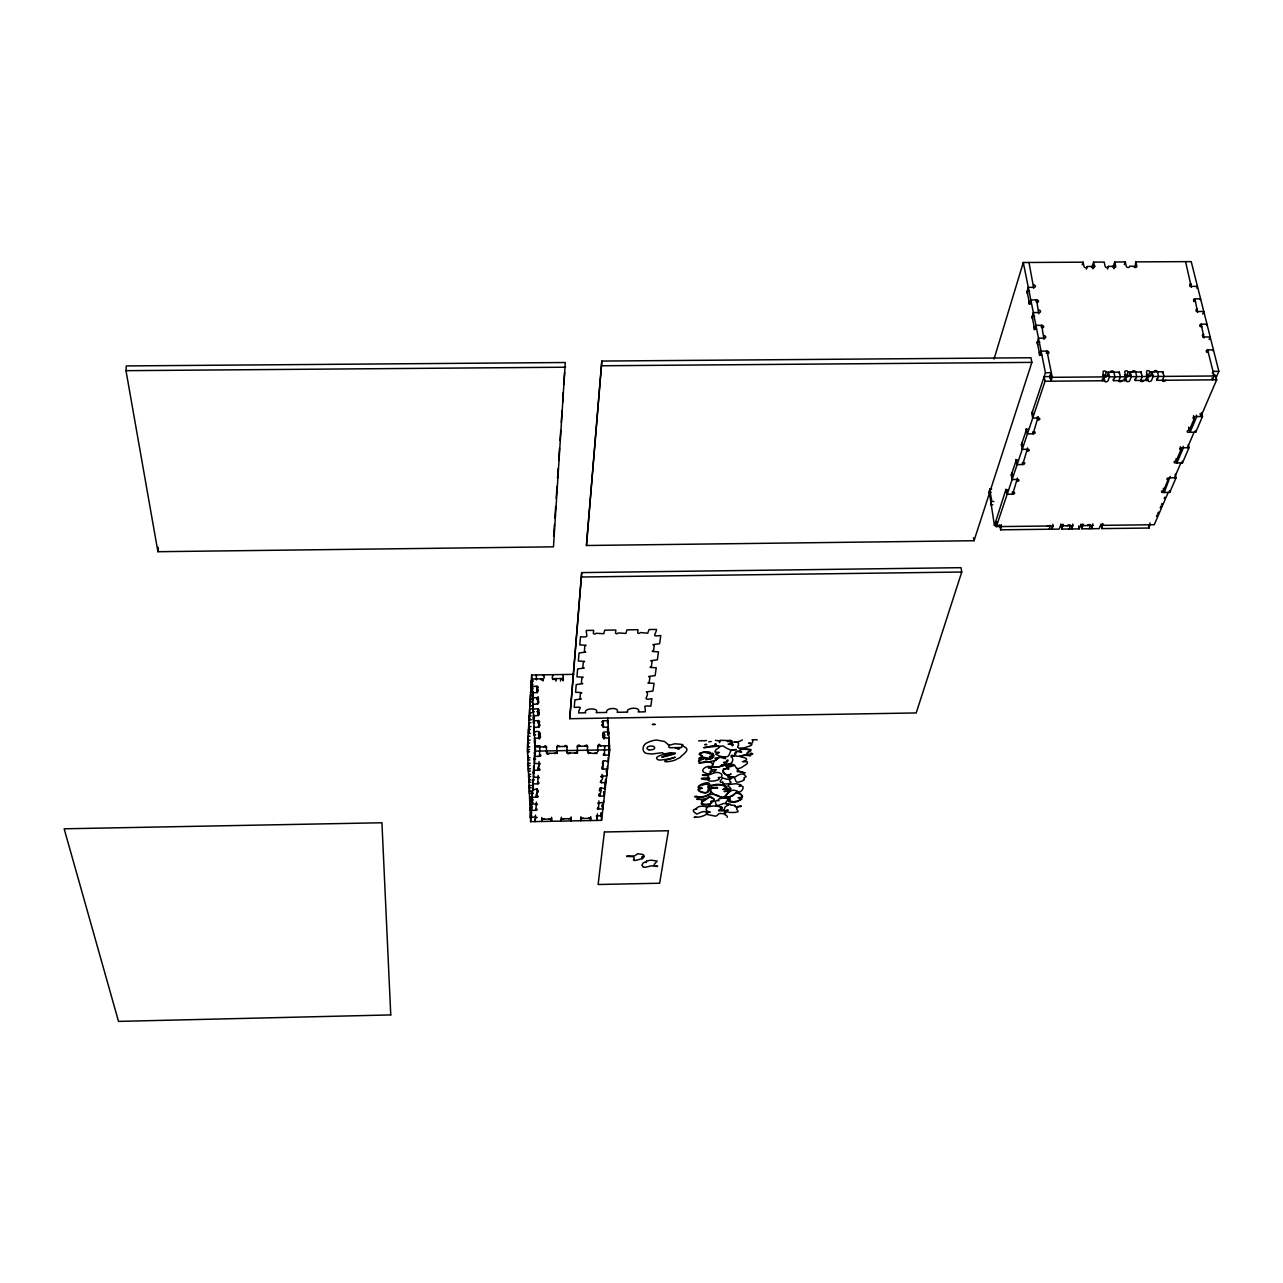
<?xml version="1.0" encoding="UTF-8"?>
<svg xmlns="http://www.w3.org/2000/svg" width="1283" height="1283" viewBox="0 0 1283 1283"><rect width="100%" height="100%" fill="white"/><g stroke="black" fill="none" stroke-linecap="round" stroke-linejoin="round"><path stroke-width="1.5" d="M580.108 746.113L578.97 744.958L577.462 745.68L577.398 752.896L577.318 751.325M530.873 811.594L530.97 816.886L536.839 817.351M543.767 746.866C548.803 741.51 543.928 757.804 549.365 753.426M588.175 818.362L590.645 817.913L590.517 820.543L590.421 818.811M534.289 757.916L534.386 763.401L540.255 763.69L539.052 764.7M559.613 746.53L557.688 745.375L556.822 747.572M602.641 721.688L603.074 726.755L603.347 724.254L601.647 724.783M603.379 733.395L603.491 735.031M528.949 727.958L529.029 726.547M531.515 685.764L531.499 684.256M531.691 798.571L531.803 803.896L537.529 804.216L536.326 805.115M528.163 741.558L528.227 739.986M529.751 714.294L529.831 712.755M530.585 700.261L530.665 698.69M584.92 746.161C589.891 740.772 585 757.259 590.356 752.64M608.735 740.612L609.024 738.126L603.106 737.773L604.101 735.881L603.7 738.366M602.497 804.537L602.465 806.365M564.408 746.514C569.427 741.157 564.392 757.515 569.877 753.025M600.604 745.888C597.108 739.249 597.525 755.527 597.782 750.972M528.404 765.406L528.355 763.273M530.392 810.279L530.36 808.098M554.192 753.41L556.886 753.329L556.87 746.514L567.15 746.465L567.07 747.396M757.211 740.066L756.232 739.682A26.959 13.888 -5.9 0 1 754.404 739.73L753.891 739.746M527.826 752.688L527.794 750.619M531.916 686.613L531.948 688.939L532.172 686.357M538.652 724.173C542.982 725.585 535.428 729.017 534.001 726.579L533.936 731.551M528.901 776.52L528.869 774.467L528.612 776.648L530.585 776.616M532.974 709.451L533.006 711.824L533.231 709.226C543.222 707.334 537.016 711.824 538.7 715.305M529.847 759.985L527.874 760.033L528.019 755.575M540.576 678.835C541.618 682.444 546.494 676.991 543.062 674.842L542.998 675.788M534.658 745.968L534.706 748.358M530.841 782.181L528.869 782.213L528.949 777.562M529.398 787.746L529.35 785.533M531.338 793.375L529.366 793.407L529.494 788.804M529.895 798.988L529.863 796.887L529.622 799.036L531.595 799.004M574.688 753.041L577.398 752.929L567.166 753.041L567.07 751.501M157.905 551.706L125.991 370.675L126.311 365.928L565.29 362.512L553.486 546.831L157.905 551.706L158.162 547.216M528.051 757.724L529.975 757.692M535.604 734.854L534.081 734.918L534.033 726.579M531.852 804.633L529.863 804.682L529.991 800.079L532.974 800.095M534.049 732.561L534.081 734.918L534.305 732.401C538.619 728.936 543.078 735.175 538.283 734.822M531.114 805.788L531.114 807.713M573.886 674.361L531.643 675.018L527.377 747.925L530.649 821.681L601.567 820.334L609.762 749.833L607.677 717.822M527.602 752.864L527.65 749.464L529.622 749.416M530.023 736.234L528.051 736.266L527.89 747.396L527.922 745.583M530.841 722.682L528.853 722.714L528.676 733.988L528.708 732.144M531.675 708.874L529.654 708.906L529.478 720.324L529.51 718.352M532.509 694.793L530.472 694.825L530.296 706.404L530.328 704.511M533.07 680.439L531.322 680.471L531.13 692.211M530.232 763.225L528.259 763.257L528.131 765.55L530.087 765.518M528.163 765.55L528.291 763.257M532.958 703.485L533.038 711.744L534.225 711.728M533.503 720.966L533.552 723.355L534.466 723.259M536.278 675.965L536.342 674.938L536.47 679.91M533.76 720.773L533.616 723.323L533.503 715C534.883 717.422 542.436 713.99 538.106 712.61M537.096 692.916L536.887 686.277L532.124 686.357M534.578 738.238L534.803 749.497L535.701 749.48M537.898 703.709C539.213 701.737 537.689 688.602 537.641 704.351M531.884 817.672L530.44 817.704L530.585 813.181M534.803 749.497L534.931 745.84L539.726 745.76L539.614 756.329L534.835 756.409L534.61 751.79L534.562 753.714M530.472 817.704L530.617 815.427L531.739 815.443M530.793 813.053L531.162 805.836M531.627 800.031L531.948 792.653L531.948 794.61M537.096 789.205C538.668 797.368 539.742 785.132 532.637 790.649L532.862 779.423L532.798 781.235M533.327 773.248L533.728 765.775L533.68 767.603M530.649 821.681L535.171 751.132L531.643 675.018M536.887 711.68L537.818 711.664L537.946 709.162M538.186 715.866L537.978 709.162M538.379 723.051C540.849 717.197 538.475 726.082 539.133 726.803M538.748 727.429L538.523 720.693L533.728 720.773M539.55 738.366L539.165 734.646L540.319 735.768M539.052 738.302L539.598 735.849L540.624 736.859L539.935 738.014L534.546 738.238M539.293 739.088L539.085 732.32L538.844 734.87L538.796 733.587M543.126 680.712L543.254 678.803L531.787 678.98L531.98 688.891L533.167 688.875M601.246 815.218L601.519 812.797M534.466 743.098L534.418 740.708L535.572 740.692M539.646 746.995L539.726 745.76M553.647 536.39L554.448 524.394M554.849 518.396L555.651 506.416M556.181 498.413L556.998 486.417M557.528 478.431L558.201 468.439M558.73 460.437L559.532 448.457M560.062 440.454L560.735 430.463M561.28 422.476L562.082 410.48M562.612 402.477L563.285 392.486M563.814 384.499L564.616 372.503M539.694 748.149L539.774 746.931M536.342 802.116L535.973 810.327L530.12 810.327L530.296 808.082L531.691 808.049M537.224 788.869L536.855 797.224L532.22 797.304L532.044 793.279L533.199 793.263M538.138 775.365L537.769 783.849L533.07 783.945L532.782 779.743L534.353 779.856M539.068 761.589L538.684 770.233L533.953 770.313L534.353 766.224M595.152 752.656C602.369 753.474 588.4 754.436 587.55 751.148M609.056 745.856L609.104 748.246M528.436 766.576L528.371 771.083L530.344 771.051M532.91 708.296L533.07 706.003M533.407 719.971L533.343 717.502L534.498 717.486M537.802 711.744L539.213 712.69M546.558 747.748L546.622 746.818L534.947 747.011M541.811 817.496L541.731 821.473L541.651 819.741M553.053 675.644L553.133 674.682C549.381 683.005 558.682 676.702 555.828 681.145M553.262 679.589L553.326 678.643L563.413 678.482L563.173 680.535M601.502 812.877L601.053 816.357M533.327 771.179L533.503 777.161L539.309 777.434L538.122 778.428M560.543 681.065L560.751 678.531L563.093 679.429M563.109 675.644L563.189 674.521L563.237 680.712M608.174 732.465L608.238 734.951L608.639 732.304C599.321 730.685 604.357 734.293 603.828 738.366M549.092 819.099L551.546 818.666L551.498 821.296L551.417 819.548M581.696 572.603L569.732 718.705L916.206 712.947L961.753 572.026L961.031 567.679L581.696 572.603L569.732 718.705M573.148 675.483L573.244 674.377L573.325 675.612M531.162 692.146L531.162 690.286M561.361 817.127L561.264 821.104L561.168 819.356M601.823 361.068L586.443 545.5L974.022 540.72L1031.885 362.383L1030.971 357.749L601.823 361.068L586.443 545.5M577.302 747.364L577.398 746.289L587.646 746.113L587.518 747.347M568.642 818.73L571.111 818.281L571.015 820.912L570.919 819.179M597.798 746.866L597.894 745.936L609.521 745.728L608.639 748.214M602.85 722.971L603.09 720.789L607.869 720.709L607.549 723.259L607.5 721.752M603.363 727.509L603.09 720.789M604.79 734.854C601.246 732.657 606.185 732.224 604.117 739.136M599.065 796.085L599.337 793.6M604.582 747.043L604.726 745.808L604.389 755.19L603.17 754.821L604.55 753.795M598.471 809.156L598.92 800.881M599.915 794.738C596.21 797.946 603.523 791.803 600.412 787.65M601.438 781.347C597.429 784.378 605.127 778.781 601.952 774.403M602.802 764.989C601.005 771.259 602.625 770.089 603.507 760.643M607.982 731.342L608.254 726.499C606.538 729.081 599.658 725.007 603.01 725.601M607.468 734.806L608.35 734.79L608.607 732.304M602.352 807.344L602.561 804.569M603.635 796.246L604.149 792.108M604.967 784.875L605.592 779.406M606.779 769.126L606.747 775.846L600.701 776.44L601.887 777.29M608.126 757.579L608.334 762.086C600.669 756.906 602.401 768.982 603.267 760.835M608.784 751.902L608.896 751.18M609.2 748.23L608.767 741.077M606.506 769.8L606.185 771.789M698.658 740.949L701.448 740.644M643.986 856.579L644.018 856.322A5.036 2.39 -4 0 0 643.248 854.863M669.229 744.621L668.844 747.235L670.031 747.764L681.578 747.444L682.829 744.381M536.807 817.544L535.524 818.073M603.539 735.015L602.401 735.624M990.107 491.501L989.883 488.791M713.123 745.856C715.738 745.102 718.993 746.69 722.121 746.064A1.748 0.898 -5.4 0 1 723.404 746.064C727.878 749.32 727.461 748.262 730.091 749.913A4.282 2.181 -5.5 0 0 731.535 749.897L736.33 749.609A11.306 5.709 -5.5 0 0 734.245 749.785C727.75 748.983 731.823 758.141 724.414 756.729A4.09 2.069 -5.4 0 1 722.987 756.762L721.254 756.457A12.814 6.463 -5.2 0 0 719.458 756.056L715.706 754.051L717.79 752.961M1029.062 301.361L1029.287 304.312L1030.81 299.933L1036.568 299.885A1.684 1.235 13.6 0 1 1038.476 301.136A1.684 1.235 13.6 0 1 1037.081 302.419M1034.146 326.716L1034.371 329.699L1035.91 325.353L1041.732 325.305A1.7 1.251 14 0 1 1043.64 326.572A1.7 1.251 14 0 1 1042.245 327.871M1039.31 352.472L1039.535 355.471L1041.106 351.157L1046.96 351.109A1.716 1.267 14.4 0 1 1048.885 352.408A1.716 1.267 14.4 0 1 1047.489 353.723M994.02 359.096L1023.289 262.502L1083.077 262.181L1084.023 266.495A1.668 1.203 14.1 0 0 1085.915 267.73A1.668 1.203 14.1 0 0 1087.278 266.479L1091.352 266.463A1.668 1.203 14.2 0 0 1093.244 267.682A1.668 1.203 14.2 0 0 1094.591 266.447L1093.629 262.133L1104.182 262.069L1105.16 266.383A1.668 1.203 14.4 0 0 1107.069 267.602A1.668 1.203 14.4 0 0 1108.416 266.367L1112.473 266.351A1.668 1.203 14.6 0 0 1114.382 267.57A1.668 1.203 14.6 0 0 1115.713 266.319L1114.735 262.021L1125.271 261.957L1126.266 266.271A1.668 1.203 14.8 0 0 1128.19 267.489A1.668 1.203 14.8 0 0 1129.521 266.255L1133.579 266.223A1.668 1.203 14.9 0 0 1135.487 267.457A1.668 1.203 14.9 0 0 1136.818 266.206L1135.808 261.892L1191.217 261.604L1218.85 371.348L1215.947 378.1M541.907 819.179L544.489 819.067M1033.713 288.322L1028.998 262.47M1036.023 301.617L1036.568 299.885L1038.749 313.79M1041.171 327.037L1041.732 325.305L1043.929 339.386M561.457 818.811L564.055 818.698M999.842 525.405L994.453 525.469L989.097 490.764M1046.303 353.066L1046.96 351.109L1052.268 377.314L1050.953 381.195L1049.751 375.277M994.453 525.469L1006.032 489.144L1005.728 491.71M1023.289 262.502L1045.437 372.76L1031.821 413.527L1032.719 418.098L1038.476 418.033A1.716 1.01 -12.7 0 1 1039.775 419.076A1.716 1.01 -12.7 0 1 1037.771 420.15L1037.161 417.119M1082.194 264.843L1083.077 262.181M1052.782 524.282L1053.102 525.95L996.33 526.623L1045.068 381.243L1044.137 376.641L1051.547 376.577M1027.523 293.919L1026.929 291.979L1028.276 287.36L1034.034 287.328A1.684 1.219 13.4 0 0 1035.413 286.061A1.684 1.219 13.4 0 0 1033.521 284.826M1049.606 377.795L1051.322 372.712L1045.437 372.76M1086.38 269.141L1087.278 266.479M1063.511 525.822A1.604 0.898 -11.8 0 0 1062.324 524.907A1.604 0.898 -11.8 0 0 1060.432 525.854L1059.213 529.109L1000.644 529.815L1001.398 524.667M1092.875 268.805L1092.282 266.11L1093.629 262.133M1032.574 319.178L1031.965 317.19L1033.36 312.587L1039.134 312.555A1.7 1.235 13.8 0 0 1040.529 311.272A1.7 1.235 13.8 0 0 1038.621 310.005M1107.486 269.013L1108.416 266.367M1113.949 268.692L1113.339 265.998L1114.735 262.021M1037.755 344.71L1037.097 342.786L1038.492 338.199L1044.33 338.167A1.716 1.251 14.1 0 0 1045.725 336.868A1.716 1.251 14.1 0 0 1043.801 335.585M1124.325 264.619L1125.271 261.957M991.406 499.039L990.765 504.812L992.785 504.796M1135.808 261.892L1134.749 267.489M1102.819 374.844A1.732 1.283 15.7 0 1 1104.92 376.144L1106.347 372.262L1119.337 372.15L1120.364 376.753L1118.904 380.634A1.764 1.042 -14.4 0 0 1120.171 381.725A1.764 1.042 -14.4 0 0 1122.256 380.602M1049.205 529.237L1050.344 525.469L1047.313 526.014M1053.102 525.95L1051.9 529.205L1051.579 527.554M1102.626 376.16L1103.669 376.144A1.764 1.058 -14.2 0 0 1104.936 377.234A1.764 1.058 -14.2 0 0 1107.021 376.127L1108.448 372.246L1109.458 376.849L1108.015 380.73A1.764 1.042 -14.2 0 1 1105.93 381.837A1.764 1.042 -14.2 0 1 1104.663 380.746L1102.995 372.278A1.732 1.283 15.6 0 1 1104.39 370.963A1.732 1.283 15.6 0 1 1106.347 372.262M1124.63 375.983L1125.416 375.967A1.764 1.042 -14.6 0 0 1126.666 377.058A1.764 1.042 -14.6 0 0 1128.767 375.935L1130.243 372.07L1131.285 376.673L1129.794 380.538A1.764 1.042 -14.5 0 1 1127.709 381.66A1.764 1.042 -14.5 0 1 1126.442 380.57L1113.468 380.682L1114.911 376.801L1113.901 372.198A1.732 1.283 15.8 0 0 1111.928 370.899A1.732 1.283 15.8 0 0 1110.549 372.23M1118.984 373.128L1119.337 372.15M1083.542 525.581A1.604 0.898 -12 0 0 1082.371 524.667A1.604 0.898 -12 0 0 1080.462 525.613L1079.211 528.869L1061.907 529.077L1062.805 524.17M1144.019 380.426A1.764 1.042 -14.7 0 1 1141.918 381.548A1.764 1.042 -14.7 0 1 1140.683 380.458L1142.175 376.577L1141.132 371.974L1128.142 372.086A1.732 1.267 16 0 0 1126.169 370.787A1.732 1.267 16 0 0 1124.79 372.102L1125.832 376.721L1124.357 380.586L1124.036 379.143M1124.55 374.668A1.732 1.267 16 0 1 1126.666 375.951L1128.142 372.086M1069.204 528.997L1070.439 525.741A1.604 0.898 -11.9 0 0 1069.252 524.827A1.604 0.898 -11.9 0 0 1067.36 525.773M1072.813 524.041L1071.898 528.965L1071.578 527.313M1146.361 375.791L1147.146 375.791A1.764 1.042 -14.9 0 0 1148.381 376.881A1.764 1.042 -14.9 0 0 1150.482 375.759L1152.006 371.894L1153.08 376.496L1151.557 380.361A1.764 1.042 -14.8 0 1 1149.44 381.484A1.764 1.042 -14.8 0 1 1148.205 380.393L1135.247 380.49L1136.738 376.625L1135.68 372.022A1.732 1.267 16.1 0 0 1133.707 370.723A1.732 1.267 16.1 0 0 1132.328 372.054M1140.747 372.952L1141.132 371.974M1103.556 525.34A1.604 0.882 -12.3 0 0 1102.386 524.426A1.604 0.882 -12.3 0 0 1100.477 525.372L1099.178 528.628L1081.89 528.837L1082.82 523.929M1165.766 380.249A1.764 1.042 -15 0 1 1163.649 381.356A1.764 1.042 -15 0 1 1162.414 380.265L1163.97 376.4L1162.895 371.797L1149.921 371.91A1.732 1.267 16.4 0 0 1147.948 370.611A1.732 1.267 16.4 0 0 1146.569 371.926L1147.627 376.528L1146.12 380.409L1145.783 378.966M1146.425 374.476A1.732 1.267 16.4 0 1 1148.397 375.775L1149.921 371.91M1089.203 528.756L1090.47 525.501A1.604 0.882 -12.1 0 0 1089.299 524.587A1.604 0.882 -12.1 0 0 1087.391 525.533M1092.827 523.817L1091.881 528.724L1091.544 527.072M1190.095 286.526L1191.137 283.896A1.684 1.203 16 0 0 1189.822 285.147A1.684 1.203 16 0 0 1191.763 286.382L1197.456 286.35L1196.766 288.082M1191.362 287.376L1185.572 261.636M1212.611 375.245L1215.514 375.229L1216.669 379.816L1156.993 380.313L1158.533 376.448L1157.442 371.845A1.732 1.267 16.5 0 0 1155.47 370.546A1.732 1.267 16.5 0 0 1154.107 371.862M1162.494 372.776L1162.895 371.797M1150.017 522.887L1149.039 528.035L1101.872 528.596L1102.819 523.689M1193.799 301.601L1194.89 298.891L1200.599 298.859L1200.198 299.837M1196.349 311.593L1197.408 308.962A1.7 1.219 16.4 0 0 1196.077 310.245A1.7 1.219 16.4 0 0 1198.033 311.496L1203.775 311.464L1202.7 314.078M1197.632 312.475L1194.89 298.891A1.7 1.219 16.2 0 0 1193.559 300.158A1.7 1.219 16.2 0 0 1195.515 301.409M1200.214 326.652L1201.209 324.198L1206.966 324.166L1206.565 325.144M1202.7 337.044L1203.775 334.43A1.716 1.235 16.8 0 0 1202.444 335.729A1.716 1.235 16.8 0 0 1204.416 336.996L1210.19 336.964L1209.115 339.562M1203.999 337.974L1201.209 324.198A1.716 1.235 16.6 0 0 1199.878 325.481A1.716 1.235 16.6 0 0 1201.85 326.748M1206.613 352.328L1207.64 349.89L1213.445 349.858L1213.028 350.82M1212.291 373.08L1213.012 371.396L1218.85 371.348M1180.248 446.805L1180.953 449.804L1176.19 460.934A1.684 0.946 -14.1 0 0 1174.17 461.944A1.684 0.946 -14.1 0 0 1175.34 462.938L1182.493 462.858L1189.036 447.687L1188.315 444.592M1201.53 412.549L1202.492 416.51L1195.708 432.243L1188.427 432.307A1.716 0.978 -14.6 0 1 1187.24 431.28A1.716 0.978 -14.6 0 1 1189.309 430.238L1194.232 418.707L1193.511 415.676M1208.281 352.488A1.732 1.251 17 0 1 1206.309 351.205A1.732 1.251 17 0 1 1207.64 349.89L1214.167 375.983L1212.499 379.848L1212.018 377.876M1156.496 516.424L1157.106 514.996M1157.731 513.553L1158.341 512.109M1160.217 507.779L1160.842 506.32M1161.468 504.877L1162.093 503.417M1164.194 498.526L1164.756 497.195M1168.171 492.447L1154.267 524.731L1103.172 525.34M1174.49 477.789L1180.905 462.874M1187.433 447.703L1194.088 432.259M1216.669 379.816L1200.856 416.526L1200.118 413.511M1176.062 477.773L1168.957 477.853A1.668 0.93 -13.7 0 0 1166.969 478.848A1.668 0.93 -13.7 0 0 1168.123 479.81L1163.521 490.555A1.652 0.914 -13.5 0 0 1161.548 491.549A1.652 0.914 -13.5 0 0 1162.703 492.496L1169.743 492.415L1176.062 477.773L1175.212 474.149M706.644 744.573L704.736 744.653L706.612 744.348M633.433 859.867L634.444 860.46A11.098 5.26 -3.9 0 0 635.438 860.444L642.19 858.696M732.368 745.503L732.401 744.621L728.102 744.172M539.582 724.991L538.491 726.675M657.505 866.426L656.126 866.41A7.377 3.448 -4.1 0 0 655.148 866.217L654.587 866.137A14.482 6.816 -4.2 0 1 654.073 866.041L653.223 865.897A4.17 1.957 -4.1 0 0 650.946 865.977L649.856 866.185A25.035 11.643 -4.2 0 0 649.07 866.378L648.877 866.41A11.82 5.517 -4.1 0 0 647.354 866.843L645.541 867.212A3.576 1.684 -4 0 1 644.05 867.116L642.991 866.731M538.988 713.492L537.946 715.128M695.643 817.367L694.087 817.431M711.6 758.269L707.222 757.98A9.783 4.94 -5 0 0 705.618 757.692L703.405 757.227A3.288 1.668 -5.1 0 1 702.426 756.489L701.945 755.655A11.05 5.597 -4.9 0 0 701.176 755.126L699.492 753.73L702.362 752.72A6.431 3.272 -5.1 0 1 704.656 752.207C706.676 753.746 720.34 753.089 710.461 759.279C707.671 758.429 703.565 761.894 706.099 758.189A6.319 3.191 -5 0 0 704.736 757.948L698.674 761.364M538.395 702.074L537.513 703.645M695.049 816.774L698.465 817.175A17.914 8.74 -4.8 0 0 704.207 815.523L705.057 815.122A5.308 2.582 -4.9 0 0 706.516 813.759L706.356 812.171A2.55 1.235 -4.9 0 0 705.217 811.69L703.437 811.642A4.843 2.358 -4.9 0 0 701.159 812.203L696.653 814.096L693.574 811.562A7.89 3.849 -4.9 0 1 693.622 809.733L695.819 809.092A1.748 0.85 -4.8 0 0 696.765 809.124A3.191 1.556 -4.8 0 0 696.011 808.547L698.209 806.911A22.34 10.841 -4.9 0 1 699.091 806.654A6.287 3.063 -4.9 0 1 702.378 806.205A5.79 2.823 -4.9 0 1 703.597 806.301L704.543 806.43A13.872 6.8 -5 0 0 705.49 806.558L705.746 806.59M711.792 758.077L709.483 756.681L713.332 754.645A6.511 3.304 -5.1 0 0 712.594 753.233L710.044 753.522A2.534 1.283 -5.2 0 1 709.355 753.698L710.221 752.415L708.585 751.918A7.858 3.977 -5.1 0 0 706.083 751.822L702.699 752.319A29.573 14.883 -5.2 0 0 700.951 752.768L700.614 752.864M743.98 779.759L742.697 780.754A4.49 2.229 -5.5 0 1 740.884 781.395C732.946 784.603 737.693 777.546 732.401 777.241M707.959 795.235L711.712 794.193L716.106 794.819A8.821 4.33 -5 0 1 717.887 795.572L721.864 797.689L728.455 797.112A2.983 1.459 -5.2 0 1 729.353 797.609L728.568 801.618L731.47 802.148A10.777 5.292 -5.3 0 0 736.057 801.859A5.132 2.518 -5.3 0 0 737.741 801.41L740.804 799.133L738.046 797.753L742.344 797.176L741.029 794.658A6.399 3.143 -5.4 0 0 739.249 793.824L736.201 792.589L733.202 794.899A6.656 3.272 -5.3 0 1 731.855 795.765C720.421 800.817 728.824 790.649 732.834 790.216A5.709 2.807 -5.3 0 1 734.726 790.36L736.875 791.066M699.668 759.68L698.802 758.51L701.143 757.066M699.187 760.113L698.417 761.156M731.775 805.163L732.657 805.066M539.967 736.795L539.133 737.132M722.842 782.261C720.821 784.971 731.871 784.121 731.069 782.149A8.243 4.09 -5.4 0 1 729.883 781.331L729.321 779.775L731.984 778.091L727.285 779.278L722.537 778.027L720.1 781.187L720.789 782.309L722.778 782.165M726.29 766.721L727.75 768.645L723.548 768.87L722.874 772.206L727.301 775.638L730.027 774.724A9.943 4.972 -5.3 0 0 731.085 773.954L730.444 774.258M716.78 759.44L715.577 760.178A6.158 3.111 -5.2 0 1 713.444 760.915C678.531 767.442 717.839 756.12 711.857 766.528A14.466 7.281 -5 0 1 711.744 766.817L711.552 767.875A2.117 1.058 -5.1 0 1 711.151 768.276C708.97 770.746 720.084 769.159 715.353 770.008M742.392 739.922L739.938 741.189A6.463 3.304 -5.6 0 1 737.741 741.718L734.101 741.831M716.876 759.36L714.888 758.253L721.222 756.874A9.206 4.651 -5.2 0 1 724.045 757.692L725.617 758.67L719.795 757.178L714.006 761.332L712.177 766.737L716.844 767.106L715.561 767.33A5.902 2.967 -5.2 0 1 713.749 767.442L710.509 766.737A32.556 16.246 -4.8 0 0 709.788 766.4C704.319 765.967 699.764 771.548 705.233 772.879A2.983 1.491 -5 0 1 705.923 773.136L706.388 773.441A1.764 0.882 -5.1 0 0 707.125 773.665L708.344 773.697A24.618 12.205 -5 0 1 709.066 773.665L711.456 773.12L709.868 771.821A12.477 6.239 -5.3 0 1 710.718 770.826C711.584 771.291 716.058 772.382 715.064 770.025M732.16 755.767L733.026 756.088L731.935 756.361M738.976 786.367L740.419 786.222M739.649 785.934L740.949 784.827L736.314 783.785A6.014 2.967 -5.4 0 0 733.475 783.977A8.628 4.282 -5.4 0 1 731.069 784.266L730.155 784.362A2.951 1.459 -5.3 0 0 729.033 784.715L727.99 785.629L728.792 786.623A12.028 5.934 -5.2 0 1 730.973 788.997C730.444 791.403 727.461 786.912 724.302 789.253C732.705 786.367 718.833 783.079 714.374 784.843A56.26 27.344 -5.2 0 0 712.53 785.18L709.451 785.324A7.008 3.48 -5.1 0 1 709.627 783.977C708.264 780.096 693.51 786.896 699.78 788.131A3.833 1.892 -4.9 0 1 700.566 788.307C691.778 789.494 709.05 797.176 709.194 789.526C715.16 793.84 702.202 798.026 697.792 796.663A2.518 1.235 -4.9 0 1 696.493 796.182C689.179 796.984 705.393 798.347 707.639 795.348M626.681 856.162L628.782 856.066M723.516 789.077L726.274 786.832L722.056 785.276A12.654 6.239 -5.1 0 0 718.079 784.923L710.269 785.934L710.253 786.784A4.106 2.037 -5.1 0 0 711.263 787.409L713.749 787.634A30.776 15.412 -5.2 0 0 715.481 787.505A7.345 3.624 -5.1 0 1 717.486 787.505L717.566 787.922M722.778 789.51L728.519 789.173M728.167 800.191C730.797 797.417 717.277 797.689 718.207 800.079A6.656 3.256 -5 0 1 718.624 800.351L719.025 800.656A1.684 0.834 -5.1 0 1 718.047 800.64C713.717 799.197 715.369 806.991 719.009 805.259A17.016 8.356 -5 0 0 719.779 804.906L723.195 803.623A3.56 1.732 -5.2 0 1 724.59 803.527L726.723 803.88A19.566 9.606 -5.4 0 0 727.718 804.136L728.952 804.81A33.053 16.294 -5 0 1 728.215 805.147L726.338 806.077A6.559 3.191 -5.3 0 0 724.654 808.386L724.221 809.621L719.827 810.263M725.697 812.941L725.536 813.005A2.374 1.155 -5.2 0 0 724.35 813.743L724.59 814.384M729.867 774.531C726.274 777.771 719.699 769.142 725.569 768.982M646.343 861.166L646.359 862.529A2.037 0.962 -4 0 1 645.622 862.384L645.541 862.368A2.47 1.155 -4 0 0 644.579 862.128L643.28 862.914A14.402 6.784 -3.8 0 1 643.04 863.299L642.575 863.988A7.249 3.4 -4.1 0 0 642.174 865.303M739.842 800.175L739.329 800.384A11.884 5.838 -5.3 0 1 738.816 800.576L733.732 801.811L729.482 800.993A10.248 5.036 -5.1 0 0 730.203 799.598L729.786 796.968L732.385 795.813A7.457 3.673 -5.3 0 0 733.796 794.899L734.453 794.177A8.179 4.025 -5.4 0 1 735.335 793.359L737.484 792.99A5.148 2.534 -5.4 0 0 738.014 793.102C742.007 792.958 744.99 798.748 739.585 797.946M642.222 858.68L643.312 857.894L642.109 857.365M743.707 761.092L744.621 760.787A52.33 25.868 -5.8 0 1 746 760.338C749.865 756.521 732.16 757.291 744.14 755.398A4.603 2.325 -5.6 0 1 746.498 755.398L750.603 755.639M699.909 753.057L699.203 754.42A31.979 16.326 -5.4 0 0 700.005 754.901L701.689 756.008A5.308 2.694 -5 0 1 702.154 756.762L701.368 757.114M718.159 752.848L719.41 752.463L714.856 751.998L715.946 749.753L719.683 747.219L718.223 746.161L703.726 747.7L712.963 745.728M730.107 743.306L731.984 741.831M646.648 861.069L650.112 860.316A6.223 2.935 -4.1 0 1 651.764 860.251L657.217 861.085L655.453 862.978A6.591 3.095 -4.2 0 0 654.939 863.443L654.41 864.181A11.242 5.276 -4.3 0 0 654.202 864.678L654.25 865.432M744.092 779.711C745.503 777.498 741.766 778.685 746.145 776.696C743.258 771.885 738.864 774.451 735.448 776.856A2.903 1.443 -5.4 0 1 734.165 776.969L727.798 776.985L731.326 777.225M752.624 742.713L752.704 740.323A4.619 2.358 -5.7 0 0 752.063 739.762L753.618 739.746M740.82 755.847L737.998 756.361A2.502 1.267 -5.5 0 1 736.891 756.216L735.736 755.479A6.03 3.047 -5.6 0 1 735.351 754.388L736.715 751.63L738.046 751.581A22.805 11.643 -5.8 0 0 741.574 752.207L740.628 751.261A20.945 10.585 -5.3 0 0 739.874 750.603L740.596 749.689A9.093 4.603 -5.6 0 1 744.092 749.208L749.769 749.657L749.881 750.699A9.911 5.004 -5.8 0 0 746.642 754.308L745.615 754.901M740.002 800.143L741.879 799.052L740.644 798.363A9.911 4.875 -5.5 0 1 739.746 798.106M726.258 810.359L726.675 810.263A4.009 1.957 -5.2 0 1 728.247 810.054A7.602 3.705 -5.1 0 1 726.916 810.872L727.14 811.77A8.083 3.929 -5.3 0 0 729.947 812.444L733.732 812.492A21.955 10.729 -5.3 0 0 735.544 812.347L738.046 811.722L737.533 810.279A11.146 5.421 -5.5 0 1 736.634 808.691A6.335 3.079 -5.4 0 1 736.859 808.114L738.11 806.911A2.55 1.235 -5.4 0 1 739.056 806.622L740.772 806.526M725.841 810.455L725.585 812.091A26.35 12.798 -5.5 0 0 725.729 812.668L725.745 812.7M700.534 788.644L702.33 788.243L698.385 787.537L699.347 786.062L705.073 784.298M700.117 788.74C694.6 789.863 705.522 794.402 707.302 791.868A24.762 12.269 -4.7 0 0 707.703 790.97C708.569 788.788 709.868 783.047 705.458 784.298M741.478 786.03C745.856 785.998 740.612 794.562 737.372 791.274M708.489 806.205L707.639 806.365A6.896 3.368 -5 0 0 706.821 806.558M709.098 786.238L708.168 786.976M719.474 810.311L722.521 807.761A10.328 5.02 -5 0 0 721.126 806.991L715.802 805.564M719.009 810.712L724.67 810.936A2.534 1.235 -5.2 0 0 724.751 811.289A4.138 2.005 -5.1 0 1 724.991 812.043C723.82 815.86 719.314 811.209 717.502 815.154A12.237 5.95 -4.9 0 1 715.625 816.196L707.591 814.593L707.607 812.38L710.269 812.155L706.997 811.193A6.832 3.336 -4.8 0 0 705.971 809.765L707.43 806.863L713.204 805.981A11.499 5.597 -5 0 1 716.475 806.141C727.204 807.055 717.806 809.701 718.64 810.76M708.745 741.799L709.05 741.766A11.114 5.661 -5.2 0 1 711.199 741.574M598.439 807.857L597.236 808.819L602.866 809.076L602.336 805.082M751.1 742.921L748.566 743.226L750.106 743.579M740.884 806.093L740.82 806.109A16.984 8.227 -5.4 0 0 737.18 806.686A2.486 1.219 -5.3 0 1 735.335 806.75M537.096 688.554C540.448 687.592 535.669 684.384 536.599 687.848M536.936 691.088L538.09 689.709M641.725 857.06L642.045 857.028A5.116 2.422 -4 0 1 642.687 856.964L642.767 856.964A1.764 0.834 -4 0 0 644.082 856.723M603.138 720.789L601.887 721.639L602.529 722.922M602.657 766.641L603.01 769.078M601.342 782.694L601.15 780.754M599.61 793.648L599.947 796.053M728.936 741.51L729.851 741.494M701.689 740.628L704.592 740.852A2.197 1.123 -5.1 0 0 704.736 740.58L706.564 740.548M728.632 741.526L728.183 741.526A15.46 7.939 -5.5 0 1 727.317 741.542L727.525 740.949M711.696 801.217L713.589 801.041L713.813 799.678A7.249 3.56 -5 0 0 713.204 798.635L711.905 797.657A1.876 0.93 -5.1 0 1 711.696 797.24L709.627 796.567L706.676 798.379A4.523 2.229 -4.9 0 1 705.891 798.78L700.791 799.293A39.356 19.101 -4.7 0 0 697.647 799.052L696.685 799.181L697.535 799.405A6.447 3.159 -4.8 0 1 698.658 799.373L698.93 799.389A12.846 6.287 -4.8 0 1 699.764 799.421C706.195 800.496 696.781 804.89 704.543 804.714A8.516 4.186 -5 0 0 707.174 804.649C711.937 804.666 711.007 801.57 711.023 801.234M528.516 768.806L530.488 768.758M602.882 769.078L607.533 768.998L607.356 766.288M533.327 773.088L534.45 773.072M528.853 774.387L530.729 774.323M529.013 779.936L530.986 779.904M601.278 782.694L605.945 782.614L605.752 779.455M531.242 785.501L529.254 785.533L529.109 787.81L531.098 787.778M532.541 785.276L533.022 786.607M529.51 791.146L531.483 791.114M603.587 791.964L604.389 795.973L599.835 796.053M531.739 796.743L529.847 796.743M531.611 799.87L533.006 799.854M530.007 802.42L533.135 802.356M531.771 806.398L531.37 810.423M530.793 812.893L531.932 812.861M541.891 819.244L551.674 819.051L551.594 817.303M561.457 818.859L571.224 818.682L571.127 816.934M530.665 698.914L532.686 698.722M533.103 700.277L532.429 692.05C533.632 694.183 541.234 691.329 537.128 689.693M532.012 701.865L530.071 701.897L530.248 705.81L532.188 705.778M532.926 703.485C534.129 705.698 541.795 702.731 537.673 701.111M529.831 712.803L531.852 712.771M531.178 715.818L529.254 715.85L529.43 719.731L531.354 719.699M529.029 726.771L531.018 726.563M530.36 729.498L528.452 729.53L528.628 733.395L530.537 733.363M607.372 729.001L608.35 734.79M528.227 740.179L530.2 740.099M529.622 742.921L527.666 742.953L527.842 746.802L529.799 746.77M715.465 740.387L719.667 740.884A27.071 13.872 -5 0 1 719.555 741.446L719.442 742.584L720.18 740.307L730.348 740.612A16.679 8.5 -5.3 0 1 732.032 741.815M535.171 751.132L609.762 749.833M527.505 751.774L529.494 751.742M535.54 752.287L534.642 752.303L534.209 759.472L535.636 759.279M742.376 761.717L747.412 761.781L747.235 763.513A6.64 3.336 -5.6 0 1 746.818 764.026L740.916 767.875A5.116 2.566 -5.5 0 1 739.409 768.228C732.497 771.275 750.347 773.457 743.691 772.751A12.798 6.367 -5.4 0 0 741.141 772.013L737.164 771.58L737.693 768.26L736.554 768.373L734.774 765.422L726.996 767.603A32.476 16.198 -5 0 1 727.814 768.164L728.969 768.998L728.151 769.159M533.119 681.498L531.643 681.53L531.707 683.823M531.499 684.464L532.974 684.4M532.862 687.656L530.905 687.688L531.082 691.617L533.038 691.585M533.135 694.568L532.253 694.584L532.333 697.038M532.67 697.76L537.433 697.679L537.288 699.893L537.16 697.856M581.969 576.997L961.753 572.026M988.568 492.415L991.23 492.383M993.86 501.509L991.855 501.525L989.77 489.881M997.468 522.181L995.544 522.197L996.33 526.623M1063.126 525.822L1073.149 525.709M1083.157 525.581L1093.164 525.469M1028.341 429.308L1026.56 429.324L1021.38 444.832L1022.23 449.355L1027.891 449.307A1.684 0.978 -12.1 0 1 1029.158 450.317A1.684 0.978 -12.1 0 1 1027.202 451.343M1189.822 427.768L1190.881 427.752M1023.144 444.816L1021.38 444.832L1022.054 442.779M1189.036 447.687L1181.819 447.767A1.7 0.962 -14.3 0 0 1179.783 448.793A1.7 0.962 -14.3 0 0 1180.953 449.804M1018.381 460.052L1016.28 460.084L1011.277 475.063L1012.111 479.537L1017.676 479.473A1.652 0.946 -11.6 0 1 1018.943 480.451A1.652 0.946 -11.6 0 1 1017.018 481.446M1013.362 475.031L1011.277 475.063L1011.95 473.074M989.963 489.112L991.647 489.096M1008.438 489.753L1006.369 489.769L1007.187 494.244L1012.704 494.18A1.636 0.93 -11.4 0 0 1014.612 493.185A1.636 0.93 -11.4 0 0 1013.362 492.223M602.16 365.767L1031.885 362.383M125.991 370.675L565.578 367.211M1104.92 376.144L1109.105 376.095A1.732 1.267 15.8 0 1 1109.154 375.502M1126.666 375.951L1130.852 375.919A1.732 1.267 16.1 0 1 1130.965 375.197M1148.397 375.775L1152.583 375.743A1.732 1.267 16.5 0 1 1152.759 374.909M1052.268 377.314L1103.989 376.897L1102.578 380.762L1102.193 379.046M1109.458 376.849L1125.832 376.721M1131.285 376.673L1147.627 376.528M1153.08 376.496L1214.167 375.983M1045.068 381.243L1104.663 380.746M1033.633 413.511L1031.821 413.527L1032.542 411.394M1202.492 416.51L1195.147 416.59A1.732 0.994 -14.9 0 0 1193.062 417.665A1.732 0.994 -14.9 0 0 1194.232 418.707M1029.559 291.305L1027.058 291.321L1029.575 303.879L1031.372 303.879M1034.627 316.516L1032.109 316.532L1034.659 329.282L1036.472 329.266M1039.775 342.112L1037.225 342.128L1039.823 355.07L1041.652 355.054M1092.282 266.11L1094.912 266.094M1113.339 265.998L1115.312 265.982M598.76 803.944L597.75 803.078L603.635 802.549L603.523 800.8M536.069 809.028C539.068 808.931 535.139 812.235 535.893 808.579M597.413 816.902L596.258 816.1L602.112 815.523L601.952 812.797M538.78 768.854C542.917 769.495 535.091 772.751 538.652 766.127M537.85 782.502C540.929 782.422 536.984 785.757 537.673 782.085M536.952 795.893C540.993 796.518 533.503 799.63 536.823 793.215M539.71 754.933C542.837 754.789 538.748 758.365 539.534 754.532M741.285 806.061L740.997 806.542M603.748 737.196L602.882 736.955M728.888 789.157L729.177 789.237A13.327 6.575 -5.1 0 1 729.193 790.488L724.093 791.531L729.482 791.146L724.911 796.15A4.394 2.165 -5.2 0 1 724.141 796.775A1.924 0.946 -5.2 0 1 721.896 797.176A1.908 0.93 -5.2 0 1 721.19 796.968C714.166 796.214 703.501 787.345 717.277 787.906M750.154 755.607L749.994 755.607A9.879 5.004 -5.8 0 1 749.064 755.543L747.396 754.693L748.053 752.784A7.008 3.544 -5.8 0 1 749.112 751.822L749.946 751.261A30.519 15.572 -5.4 0 0 750.763 750.683L751.116 749.93A1.636 0.834 -5.7 0 0 750.587 749.497L742.937 748.871A9.318 4.715 -5.6 0 0 740.355 749.432C739.97 752.544 735.56 749.384 734.485 754.34A7.008 3.544 -5.6 0 0 735.095 755.992C734.694 757.387 731.085 753.297 730.973 756.521A1.989 1.01 -5.4 0 1 731.053 756.842C733.299 756.745 733.507 762.647 730.508 763.417A4.507 2.277 -5.4 0 1 729.305 763.946L726.274 764.411L725.44 763.128A11.563 5.838 -5.5 0 1 724.67 762.84C728.343 763.658 729.321 756.409 725.841 762.086A25.628 13.022 -5.4 0 1 725.071 762.182C720.244 761.845 729.658 765.293 722.618 764.764A16.695 8.436 -5.4 0 1 722.104 764.732L721.415 765.293A28.867 14.658 -5.4 0 0 722.185 765.245L723.452 765.181L717.646 767.186L728.936 764.299A8.548 4.282 -5.4 0 1 731.968 764.235L734.036 764.925L726.082 766.544M736.859 742.199L737.019 742.216A9.863 5.052 -5.6 0 1 735.817 742.087L734.614 741.911M730.316 804.216L730.781 805.195M727.814 740.997L729.081 741.189M657.586 866.169L657.153 866.105A3.657 1.716 -4.2 0 1 653.993 865.528M750.282 743.611L751.982 744.092L751.565 744.958A6.495 3.304 -5.7 0 1 750.395 745.856L743.21 748.037A14.001 7.073 -5.6 0 0 739.345 748.197L737.869 747.604A10.873 5.533 -5.7 0 1 737.693 746.866L737.805 746.225A4.843 2.47 -5.5 0 0 738.511 745.407L738.399 742.985M626.745 856.435L626.986 856.451A6.062 2.855 -3.8 0 1 627.756 856.435L628.526 856.451A31.61 15.139 -3.9 0 0 630.017 856.483L633.353 856.707L634.139 858.102A8.532 4.041 -3.8 0 1 633.674 859.674M683.422 746.417L681.738 744.91A4.09 2.085 -4.7 0 0 681 744.268L674.874 743.787L669.068 745.343L664.562 741.494L656.816 740.066A11.659 5.966 -4.4 0 0 653.737 740.435L651.106 741.109A13.824 7.073 -4.4 0 0 648.043 742.392C641.548 744.252 641.003 754.003 648.701 753.65A15.284 7.826 -4.4 0 0 651.748 754.003L662.493 752.72L663.712 753.779A3.208 1.636 -4.5 0 0 664.562 753.795L667.93 753.281A9.767 4.956 -4.6 0 1 669.566 753.105C687.848 751.902 657.682 758.125 662.22 757.034A17.176 8.676 -4.6 0 1 663.728 756.377A10.697 5.421 -4.6 0 1 665.107 755.912C687.48 750.33 647.306 755.078 658.66 760.001A9.302 4.731 -4.5 0 0 661.611 759.953L668.315 759.023A11.627 5.918 -4.5 0 0 669.79 758.75L675.179 757.195L674.184 757.595A59.323 30.696 -4.3 0 1 672.003 758.381L669.036 759.295A6.607 3.352 -4.6 0 1 667.673 759.536C658.371 763.225 674.104 761.733 677.151 758.894A18.363 9.366 -4.6 0 0 679.974 757.563C682.492 754.42 691.312 750.01 684.192 746.658A3.705 1.892 -4.8 0 0 683.791 746.514M733.411 805.387L735.239 805.403L734.983 806.638M702.795 758.943L701.224 759.183A9.703 4.924 -5 0 1 700.791 759.36A3.833 1.941 -5.1 0 1 702.042 758.301L702.876 758.365A1.732 0.882 -5 0 1 703.292 758.814M699.844 758.558L701.464 758.269A5.661 2.871 -5 0 0 701.721 758.012L701.336 757.483A8.067 4.074 -5.1 0 0 699.796 758.445M711.295 801.667L713.877 801.362L714.39 800.191A8.147 3.993 -5 0 0 713.877 798.78L709.563 796.935L705.458 799.886A1.732 0.85 -4.9 0 1 704.944 800.335C694.504 805.323 714.743 805.532 711.391 801.715M643.072 854.927L642.077 854.414M641.853 854.302L637.587 853.708A8.724 4.138 -4 0 0 637.33 853.981L634.684 855.905L631.076 856.162A8.933 4.218 -3.8 0 0 630.434 856.13L629.825 856.114A14.145 6.736 -3.9 0 1 629.199 856.098M732.272 745.808L732.304 745.824A1.924 0.978 -5.5 0 0 732.994 745.311L733.042 745.231A6.8 3.464 -5.4 0 0 733.202 744.814L732.914 744.236A6.062 3.095 -5.5 0 0 732.336 744.172A13.616 6.912 -5.4 0 0 731.535 744.14L730.989 744.124A8.307 4.25 -5.5 0 1 729.305 743.98A3.304 1.684 -5.5 0 1 730.62 743.466L732.882 742.616L732.192 741.462M709.339 786.303L710.606 787.618A29.782 14.706 -4.7 0 1 710.862 787.922L710.878 788.051A2.037 1.01 -5 0 1 710.301 788.387L709.002 787.746A9.43 4.683 -5.2 0 1 708.136 786.976M1060.752 524.106L1061.907 529.077M583.589 818.313L581.215 818.153L580.766 820.735L580.67 818.987M1080.879 524.089L1081.89 528.837M608.8 750.475L609.152 755.11L604.389 755.19L604.277 753.474M642.222 865.287L642.735 866.378A4.394 2.069 -4 0 0 642.975 866.731M1100.926 524.089L1101.872 528.596M1196.43 415.147L1196.782 416.574L1190.047 432.291L1188.956 427.768M1195.307 430.543L1195.708 432.243M1188.587 427.207L1189.309 430.238M1183.086 446.34L1183.423 447.751L1176.928 462.922L1175.95 458.721M1182.092 461.174L1182.493 462.858M1156.657 378.87L1156.993 380.313M1147.146 375.791L1148.205 380.393M1170.224 476.442L1164.258 492.48L1163.312 488.31M1169.358 490.748L1169.743 492.415M1134.91 379.062L1135.247 380.49M1125.416 375.967L1126.442 380.57M1148.622 526.142L1149.039 528.035M1113.147 379.239L1113.468 380.682M1078.618 525.934L1079.211 528.869M1038.204 416.606L1033.136 433.814L1027.426 433.862L1026.224 428.698L1025.855 431.409M1032.751 431.826L1033.136 433.814A1.7 0.994 -12.4 0 0 1035.124 432.756A1.7 0.994 -12.4 0 0 1033.841 431.729M1027.619 447.895L1022.743 464.526L1017.13 464.59L1016.008 459.474L1015.607 462.088M1022.375 462.554L1022.743 464.526A1.668 0.962 -11.9 0 0 1024.684 463.5A1.668 0.962 -11.9 0 0 1023.417 462.505M1017.419 478.078L1012.704 494.18L1012.287 491.934M999.794 525.1L1000.644 529.815M973.508 537.785L974.022 540.72M537.737 711.648L537.689 710.557M604.133 791.803L603.988 793.263M604.902 785.292L605.175 789.318C597.782 784.121 599.209 796.198 600.203 788.051M601.118 812.893L601.567 820.334M598.183 807.472L598.295 809.156M597.445 813.871L597.012 820.414L596.884 818.185M538.267 722.987L538.235 720.388M590.661 816.565L590.757 818.313L580.991 818.49L580.894 816.742M556.822 751.678L556.902 753.217L546.654 753.394L546.574 751.854M542.998 679.605L543.046 680.599M535.46 815.122L535.219 821.601L535.107 819.115M678.803 748.919A2.085 1.058 -4.7 0 1 677.809 748.903L675.083 747.636L679.717 748.278A1.668 0.85 -4.7 0 1 678.787 748.839M706.821 806.606A2.069 1.01 -5 0 1 705.746 806.574M710.189 805.868A13.071 6.415 -5 0 1 708.906 806.125M728.038 800.143A9.27 4.539 -5.3 0 0 726.082 802.196L725.857 802.581A2.566 1.251 -5.2 0 0 726.338 803.415L727.253 803.767A8.676 4.25 -5.3 0 0 729.963 804.216M724.59 814.368A14.065 6.832 -5.3 0 0 725.841 815.154A6.303 3.047 -5.1 0 1 727.253 817.287M740.836 755.863A23.896 11.98 -5.7 0 1 745.599 754.869M737.019 742.216A2.037 1.042 -5.6 0 1 738.463 742.969M730.107 740.147A17.064 8.756 -5.7 0 0 730.524 740.387L730.957 740.612A12.253 6.239 -5.4 0 1 732.24 741.446M646.472 691.922C650.497 695.354 640.249 701.079 651.892 698.626L650.834 706.163C641.211 705.425 646.231 706.58 645.157 711.824L638.164 711.953C642.158 706.725 625.094 707.254 627.66 712.113L617.171 712.29C620.122 706.789 604.951 707.639 606.667 712.466L596.162 712.642C600.107 707.51 583.059 707.831 585.641 712.803L578.633 712.931C578.585 707.558 584.406 706.644 574.223 707.414L574.88 699.876L581.327 698.994L579.98 698.273L580.397 693.718L581.712 692.628L575.57 692.259L576.243 684.577L582.755 683.679L581.391 682.957L581.824 678.29L583.14 677.183L576.933 676.815L577.639 668.956L584.214 668.042L582.835 667.304L583.268 662.541L584.567 661.37L578.344 661.034L579.05 653.015L585.689 652.069L584.423 651.315L584.759 646.456L586.074 645.253L579.772 644.916L580.493 636.721C589.763 637.667 586.203 636.015 586.235 630.45L593.644 630.338L593.355 633.529L594.687 634.155L596.29 633.257L603.764 633.754L604.742 630.178L615.84 630.017L615.519 633.209L616.834 633.834L618.454 632.936L625.896 633.433L626.938 629.857L638.02 629.696L637.651 632.888L638.95 633.513L640.586 632.551L647.723 633.209L649.102 629.536L656.495 629.44C655.934 635.021 650.657 636.657 660.777 635.55L659.622 643.729L652.935 644.611L654.282 645.429L653.624 650.289L652.261 651.475L658.484 651.828L657.361 659.831L650.738 660.697L652.069 661.499L651.427 666.262L650.08 667.417L656.238 667.753L655.132 675.596L648.589 676.494L649.904 677.232L649.278 681.882L647.947 683.037L654.041 683.358L652.967 691.04L646.472 691.922M708.761 779.439C704.912 782.838 723.628 780.593 718.255 777.53A2.855 1.427 -5.2 0 1 719.041 777.482L721.623 777.273L721.992 775.012A8.58 4.282 -5.1 0 0 720.838 773.585C714.952 769.463 708.938 777.755 702.362 774.964C709.547 774.018 710.814 779.038 704.191 778.011C696.573 778.444 706.035 780.289 708.761 779.439M714.872 744.332L716.235 744.14L714.888 744.252M652.438 724.51L655.212 724.414L652.47 724.414M604.389 831.993L598.119 884.5L659.638 883.233L668.395 830.742L604.389 831.993M712.626 756.312L710.878 756.826L712.626 756.312M708.408 767.731L710.285 767.892A2.791 1.395 -5.1 0 0 710.333 767.33L708.408 767.731M752.624 753.811L752.207 754.212A2.694 1.363 -5.7 0 1 751.533 754.516C748.214 755.126 750.747 751.758 752.624 753.811M704.399 799.838L702.876 800.143L704.399 799.838M709.595 778.316L709.194 778.46A2.325 1.155 -5.1 0 1 708.088 778.669L706.596 778.589A2.181 1.091 -5 0 1 707.158 778.476L709.595 778.316M390.754 1014.917L118.517 1021.396L64.15 828.802L381.933 822.756L390.754 1014.917M648.829 749.785A3.865 1.989 -4.3 0 0 654.699 747.797A3.865 1.989 -4.3 0 0 648.99 746.337A3.865 1.989 -4.3 0 0 648.829 749.785"/></g></svg>
